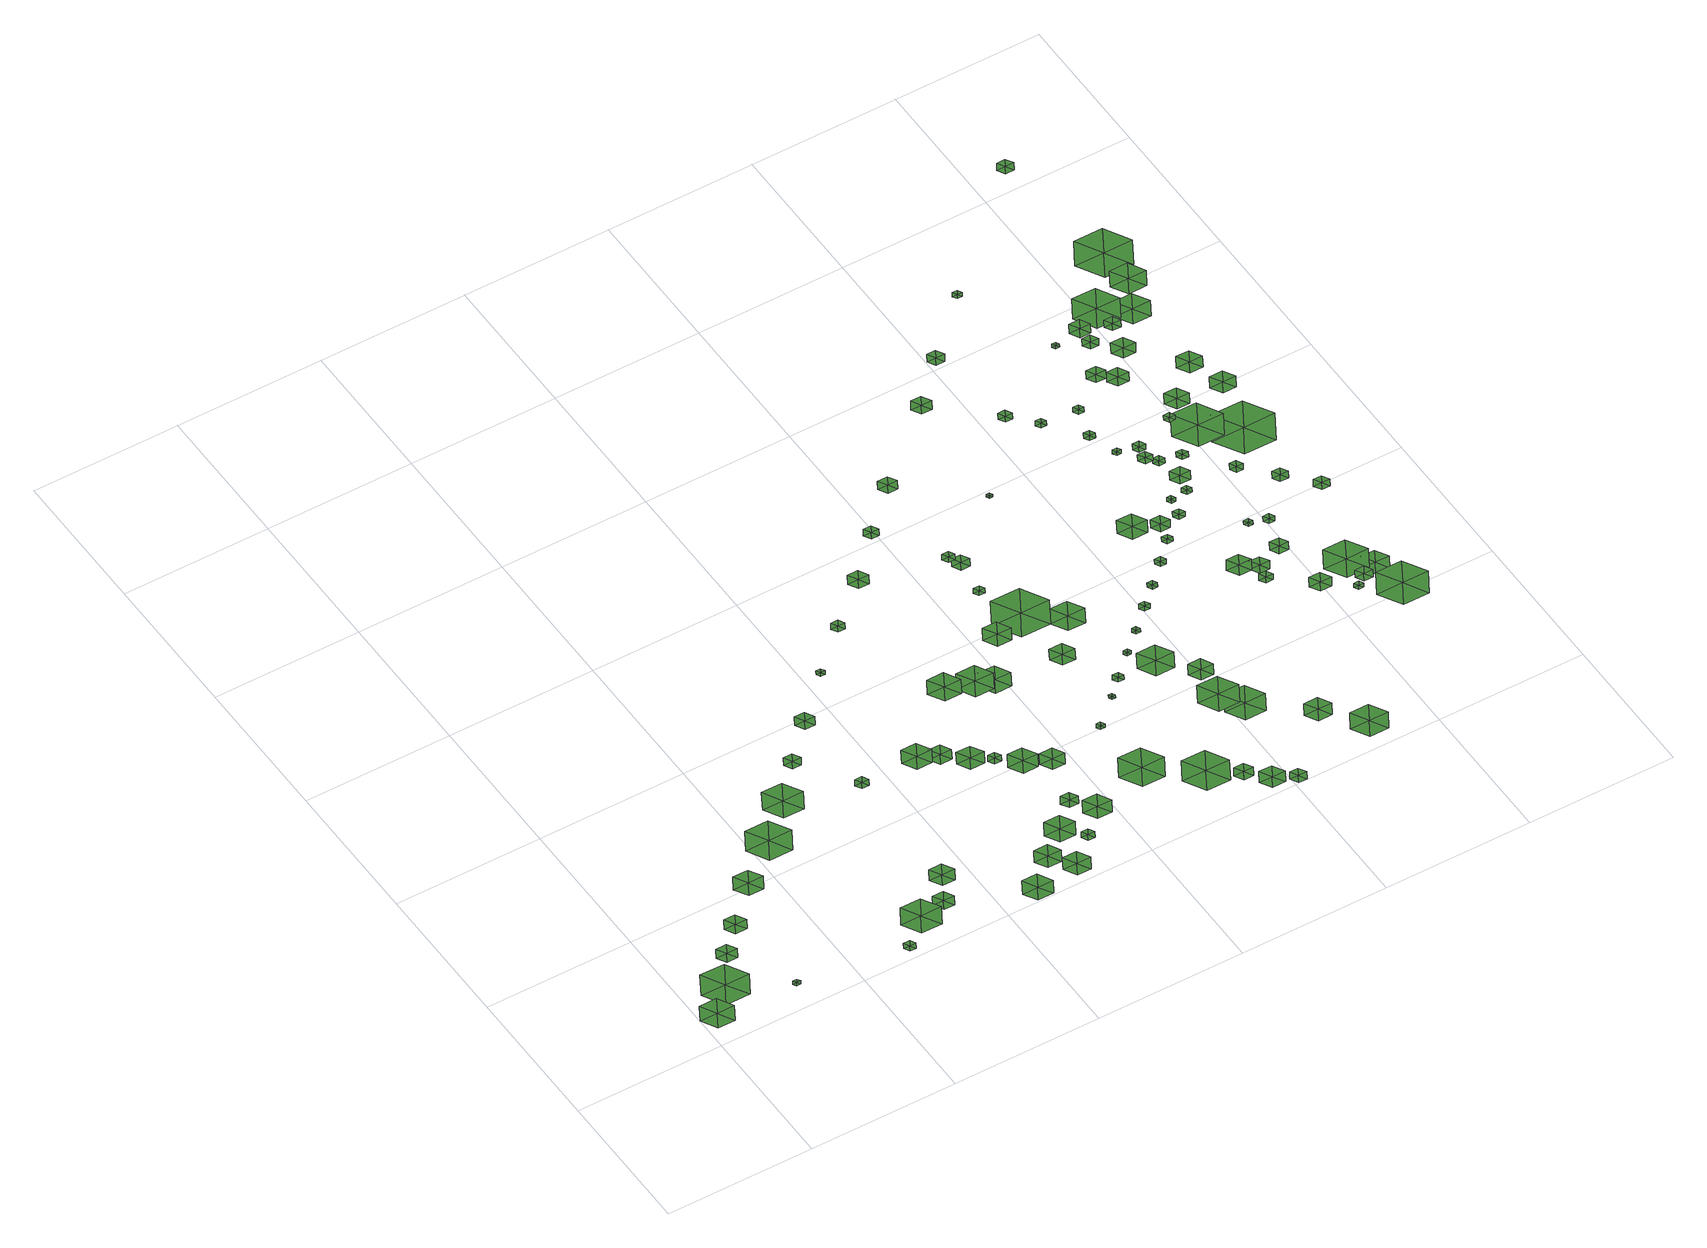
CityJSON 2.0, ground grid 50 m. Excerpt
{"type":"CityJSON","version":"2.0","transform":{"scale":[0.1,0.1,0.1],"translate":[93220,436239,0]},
"CityObjects":{
"tree1":{"type":"SolitaryVegetationObject","attributes":{"Point Count":6225,"Average Intensity":0,"Average Number of Returns":3.82},"geometry":[{"type":"MultiSurface","lod":"0","boundaries":[[[0,1,2]],[[0,3,1]],[[0,4,3]],[[0,5,4]],[[0,6,5]],[[0,2,6]]]}]},
"tree2":{"type":"SolitaryVegetationObject","attributes":{"Point Count":11207,"Average Intensity":0,"Average Number of Returns":3.89},"geometry":[{"type":"MultiSurface","lod":"0","boundaries":[[[7,8,9]],[[7,10,8]],[[7,11,10]],[[7,12,11]],[[7,13,12]],[[7,9,13]]]}]},
"tree3":{"type":"SolitaryVegetationObject","attributes":{"Point Count":2015,"Average Intensity":0,"Average Number of Returns":4.09},"geometry":[{"type":"MultiSurface","lod":"0","boundaries":[[[14,15,16]],[[14,17,15]],[[14,18,17]],[[14,19,18]],[[14,20,19]],[[14,16,20]]]}]},
"tree4":{"type":"SolitaryVegetationObject","attributes":{"Point Count":130,"Average Intensity":0,"Average Number of Returns":1.58},"geometry":[{"type":"MultiSurface","lod":"0","boundaries":[[[21,22,23]],[[21,24,22]],[[21,25,24]],[[21,26,25]],[[21,27,26]],[[21,23,27]]]}]},
"tree5":{"type":"SolitaryVegetationObject","attributes":{"Point Count":2821,"Average Intensity":0,"Average Number of Returns":4.25},"geometry":[{"type":"MultiSurface","lod":"0","boundaries":[[[28,29,30]],[[28,31,29]],[[28,32,31]],[[28,33,32]],[[28,34,33]],[[28,30,34]]]}]},
"tree6":{"type":"SolitaryVegetationObject","attributes":{"Point Count":2665,"Average Intensity":0,"Average Number of Returns":3.04},"geometry":[{"type":"MultiSurface","lod":"0","boundaries":[[[35,36,37]],[[35,38,36]],[[35,39,38]],[[35,40,39]],[[35,41,40]],[[35,37,41]]]}]},
"tree7":{"type":"SolitaryVegetationObject","attributes":{"Point Count":159,"Average Intensity":0,"Average Number of Returns":2.9},"geometry":[{"type":"MultiSurface","lod":"0","boundaries":[[[42,43,44]],[[42,45,43]],[[42,46,45]],[[42,47,46]],[[42,48,47]],[[42,44,48]]]}]},
"tree8":{"type":"SolitaryVegetationObject","attributes":{"Point Count":3433,"Average Intensity":0,"Average Number of Returns":3.32},"geometry":[{"type":"MultiSurface","lod":"0","boundaries":[[[49,50,51]],[[49,52,50]],[[49,53,52]],[[49,54,53]],[[49,55,54]],[[49,51,55]]]}]},
"tree9":{"type":"SolitaryVegetationObject","attributes":{"Point Count":2256,"Average Intensity":0,"Average Number of Returns":3.18},"geometry":[{"type":"MultiSurface","lod":"0","boundaries":[[[56,57,58]],[[56,59,57]],[[56,60,59]],[[56,61,60]],[[56,62,61]],[[56,58,62]]]}]},
"tree10":{"type":"SolitaryVegetationObject","attributes":{"Point Count":4511,"Average Intensity":0,"Average Number of Returns":3.81},"geometry":[{"type":"MultiSurface","lod":"0","boundaries":[[[63,64,65]],[[63,66,64]],[[63,67,66]],[[63,68,67]],[[63,69,68]],[[63,65,69]]]}]},
"tree11":{"type":"SolitaryVegetationObject","attributes":{"Point Count":312,"Average Intensity":0,"Average Number of Returns":2.73},"geometry":[{"type":"MultiSurface","lod":"0","boundaries":[[[70,71,72]],[[70,73,71]],[[70,74,73]],[[70,75,74]],[[70,76,75]],[[70,72,76]]]}]},
"tree12":{"type":"SolitaryVegetationObject","attributes":{"Point Count":733,"Average Intensity":0,"Average Number of Returns":2.29},"geometry":[{"type":"MultiSurface","lod":"0","boundaries":[[[77,78,79]],[[77,80,78]],[[77,81,80]],[[77,82,81]],[[77,83,82]],[[77,79,83]]]}]},
"tree13":{"type":"SolitaryVegetationObject","attributes":{"Point Count":453,"Average Intensity":0,"Average Number of Returns":3.45},"geometry":[{"type":"MultiSurface","lod":"0","boundaries":[[[84,85,86]],[[84,87,85]],[[84,88,87]],[[84,89,88]],[[84,90,89]],[[84,86,90]]]}]},
"tree14":{"type":"SolitaryVegetationObject","attributes":{"Point Count":191,"Average Intensity":0,"Average Number of Returns":1.81},"geometry":[{"type":"MultiSurface","lod":"0","boundaries":[[[91,92,93]],[[91,94,92]],[[91,95,94]],[[91,96,95]],[[91,97,96]],[[91,93,97]]]}]},
"tree15":{"type":"SolitaryVegetationObject","attributes":{"Point Count":3525,"Average Intensity":0,"Average Number of Returns":3.86},"geometry":[{"type":"MultiSurface","lod":"0","boundaries":[[[98,99,100]],[[98,101,99]],[[98,102,101]],[[98,103,102]],[[98,104,103]],[[98,100,104]]]}]},
"tree16":{"type":"SolitaryVegetationObject","attributes":{"Point Count":1352,"Average Intensity":0,"Average Number of Returns":4.14},"geometry":[{"type":"MultiSurface","lod":"0","boundaries":[[[105,106,107]],[[105,108,106]],[[105,109,108]],[[105,110,109]],[[105,111,110]],[[105,107,111]]]}]},
"tree17":{"type":"SolitaryVegetationObject","attributes":{"Point Count":2053,"Average Intensity":0,"Average Number of Returns":3.33},"geometry":[{"type":"MultiSurface","lod":"0","boundaries":[[[112,113,114]],[[112,115,113]],[[112,116,115]],[[112,117,116]],[[112,118,117]],[[112,114,118]]]}]},
"tree18":{"type":"SolitaryVegetationObject","attributes":{"Point Count":2512,"Average Intensity":0,"Average Number of Returns":3.48},"geometry":[{"type":"MultiSurface","lod":"0","boundaries":[[[119,120,121]],[[119,122,120]],[[119,123,122]],[[119,124,123]],[[119,125,124]],[[119,121,125]]]}]},
"tree19":{"type":"SolitaryVegetationObject","attributes":{"Point Count":1540,"Average Intensity":0,"Average Number of Returns":3.61},"geometry":[{"type":"MultiSurface","lod":"0","boundaries":[[[126,127,128]],[[126,129,127]],[[126,130,129]],[[126,131,130]],[[126,132,131]],[[126,128,132]]]}]},
"tree20":{"type":"SolitaryVegetationObject","attributes":{"Point Count":936,"Average Intensity":0,"Average Number of Returns":3.51},"geometry":[{"type":"MultiSurface","lod":"0","boundaries":[[[133,134,135]],[[133,136,134]],[[133,137,136]],[[133,138,137]],[[133,139,138]],[[133,135,139]]]}]},
"tree21":{"type":"SolitaryVegetationObject","attributes":{"Point Count":4464,"Average Intensity":0,"Average Number of Returns":3.97},"geometry":[{"type":"MultiSurface","lod":"0","boundaries":[[[140,141,142]],[[140,143,141]],[[140,144,143]],[[140,145,144]],[[140,146,145]],[[140,142,146]]]}]},
"tree22":{"type":"SolitaryVegetationObject","attributes":{"Point Count":135,"Average Intensity":0,"Average Number of Returns":3.31},"geometry":[{"type":"MultiSurface","lod":"0","boundaries":[[[147,148,149]],[[147,150,148]],[[147,151,150]],[[147,152,151]],[[147,153,152]],[[147,149,153]]]}]},
"tree23":{"type":"SolitaryVegetationObject","attributes":{"Point Count":600,"Average Intensity":0,"Average Number of Returns":3.49},"geometry":[{"type":"MultiSurface","lod":"0","boundaries":[[[154,155,156]],[[154,157,155]],[[154,158,157]],[[154,159,158]],[[154,160,159]],[[154,156,160]]]}]},
"tree24":{"type":"SolitaryVegetationObject","attributes":{"Point Count":1187,"Average Intensity":0,"Average Number of Returns":3.29},"geometry":[{"type":"MultiSurface","lod":"0","boundaries":[[[161,162,163]],[[161,164,162]],[[161,165,164]],[[161,166,165]],[[161,167,166]],[[161,163,167]]]}]},
"tree25":{"type":"SolitaryVegetationObject","attributes":{"Point Count":399,"Average Intensity":0,"Average Number of Returns":3.21},"geometry":[{"type":"MultiSurface","lod":"0","boundaries":[[[168,169,170]],[[168,171,169]],[[168,172,171]],[[168,173,172]],[[168,174,173]],[[168,170,174]]]}]},
"tree26":{"type":"SolitaryVegetationObject","attributes":{"Point Count":1310,"Average Intensity":0,"Average Number of Returns":3.78},"geometry":[{"type":"MultiSurface","lod":"0","boundaries":[[[175,176,177]],[[175,178,176]],[[175,179,178]],[[175,180,179]],[[175,181,180]],[[175,177,181]]]}]},
"tree27":{"type":"SolitaryVegetationObject","attributes":{"Point Count":1682,"Average Intensity":0,"Average Number of Returns":3.33},"geometry":[{"type":"MultiSurface","lod":"0","boundaries":[[[182,183,184]],[[182,185,183]],[[182,186,185]],[[182,187,186]],[[182,188,187]],[[182,184,188]]]}]},
"tree28":{"type":"SolitaryVegetationObject","attributes":{"Point Count":3475,"Average Intensity":0,"Average Number of Returns":3.96},"geometry":[{"type":"MultiSurface","lod":"0","boundaries":[[[189,190,191]],[[189,192,190]],[[189,193,192]],[[189,194,193]],[[189,195,194]],[[189,191,195]]]}]},
"tree29":{"type":"SolitaryVegetationObject","attributes":{"Point Count":528,"Average Intensity":0,"Average Number of Returns":3.81},"geometry":[{"type":"MultiSurface","lod":"0","boundaries":[[[196,197,198]],[[196,199,197]],[[196,200,199]],[[196,201,200]],[[196,202,201]],[[196,198,202]]]}]},
"tree30":{"type":"SolitaryVegetationObject","attributes":{"Point Count":1661,"Average Intensity":0,"Average Number of Returns":3.26},"geometry":[{"type":"MultiSurface","lod":"0","boundaries":[[[203,204,205]],[[203,206,204]],[[203,207,206]],[[203,208,207]],[[203,209,208]],[[203,205,209]]]}]},
"tree31":{"type":"SolitaryVegetationObject","attributes":{"Point Count":363,"Average Intensity":0,"Average Number of Returns":1.8},"geometry":[{"type":"MultiSurface","lod":"0","boundaries":[[[210,211,212]],[[210,213,211]],[[210,214,213]],[[210,215,214]],[[210,216,215]],[[210,212,216]]]}]},
"tree32":{"type":"SolitaryVegetationObject","attributes":{"Point Count":694,"Average Intensity":0,"Average Number of Returns":2.77},"geometry":[{"type":"MultiSurface","lod":"0","boundaries":[[[217,218,219]],[[217,220,218]],[[217,221,220]],[[217,222,221]],[[217,223,222]],[[217,219,223]]]}]},
"tree33":{"type":"SolitaryVegetationObject","attributes":{"Point Count":645,"Average Intensity":0,"Average Number of Returns":2.35},"geometry":[{"type":"MultiSurface","lod":"0","boundaries":[[[224,225,226]],[[224,227,225]],[[224,228,227]],[[224,229,228]],[[224,230,229]],[[224,226,230]]]}]},
"tree34":{"type":"SolitaryVegetationObject","attributes":{"Point Count":2765,"Average Intensity":0,"Average Number of Returns":3.23},"geometry":[{"type":"MultiSurface","lod":"0","boundaries":[[[231,232,233]],[[231,234,232]],[[231,235,234]],[[231,236,235]],[[231,237,236]],[[231,233,237]]]}]},
"tree35":{"type":"SolitaryVegetationObject","attributes":{"Point Count":842,"Average Intensity":0,"Average Number of Returns":3.81},"geometry":[{"type":"MultiSurface","lod":"0","boundaries":[[[238,239,240]],[[238,241,239]],[[238,242,241]],[[238,243,242]],[[238,244,243]],[[238,240,244]]]}]},
"tree36":{"type":"SolitaryVegetationObject","attributes":{"Point Count":262,"Average Intensity":0,"Average Number of Returns":3.4},"geometry":[{"type":"MultiSurface","lod":"0","boundaries":[[[245,246,247]],[[245,248,246]],[[245,249,248]],[[245,250,249]],[[245,251,250]],[[245,247,251]]]}]},
"tree37":{"type":"SolitaryVegetationObject","attributes":{"Point Count":1864,"Average Intensity":0,"Average Number of Returns":2.58},"geometry":[{"type":"MultiSurface","lod":"0","boundaries":[[[252,253,254]],[[252,255,253]],[[252,256,255]],[[252,257,256]],[[252,258,257]],[[252,254,258]]]}]},
"tree38":{"type":"SolitaryVegetationObject","attributes":{"Point Count":1125,"Average Intensity":0,"Average Number of Returns":3.39},"geometry":[{"type":"MultiSurface","lod":"0","boundaries":[[[259,260,261]],[[259,262,260]],[[259,263,262]],[[259,264,263]],[[259,265,264]],[[259,261,265]]]}]},
"tree39":{"type":"SolitaryVegetationObject","attributes":{"Point Count":110,"Average Intensity":0,"Average Number of Returns":3.08},"geometry":[{"type":"MultiSurface","lod":"0","boundaries":[[[266,267,268]],[[266,269,267]],[[266,270,269]],[[266,271,270]],[[266,272,271]],[[266,268,272]]]}]},
"tree40":{"type":"SolitaryVegetationObject","attributes":{"Point Count":799,"Average Intensity":0,"Average Number of Returns":3.08},"geometry":[{"type":"MultiSurface","lod":"0","boundaries":[[[273,274,275]],[[273,276,274]],[[273,277,276]],[[273,278,277]],[[273,279,278]],[[273,275,279]]]}]},
"tree41":{"type":"SolitaryVegetationObject","attributes":{"Point Count":145,"Average Intensity":0,"Average Number of Returns":3.19},"geometry":[{"type":"MultiSurface","lod":"0","boundaries":[[[280,281,282]],[[280,283,281]],[[280,284,283]],[[280,285,284]],[[280,286,285]],[[280,282,286]]]}]},
"tree42":{"type":"SolitaryVegetationObject","attributes":{"Point Count":543,"Average Intensity":0,"Average Number of Returns":3.73},"geometry":[{"type":"MultiSurface","lod":"0","boundaries":[[[287,288,289]],[[287,290,288]],[[287,291,290]],[[287,292,291]],[[287,293,292]],[[287,289,293]]]}]},
"tree43":{"type":"SolitaryVegetationObject","attributes":{"Point Count":1222,"Average Intensity":0,"Average Number of Returns":2.78},"geometry":[{"type":"MultiSurface","lod":"0","boundaries":[[[294,295,296]],[[294,297,295]],[[294,298,297]],[[294,299,298]],[[294,300,299]],[[294,296,300]]]}]},
"tree44":{"type":"SolitaryVegetationObject","attributes":{"Point Count":125,"Average Intensity":0,"Average Number of Returns":1.79},"geometry":[{"type":"MultiSurface","lod":"0","boundaries":[[[301,302,303]],[[301,304,302]],[[301,305,304]],[[301,306,305]],[[301,307,306]],[[301,303,307]]]}]},
"tree45":{"type":"SolitaryVegetationObject","attributes":{"Point Count":170,"Average Intensity":0,"Average Number of Returns":3.4},"geometry":[{"type":"MultiSurface","lod":"0","boundaries":[[[308,309,310]],[[308,311,309]],[[308,312,311]],[[308,313,312]],[[308,314,313]],[[308,310,314]]]}]},
"tree46":{"type":"SolitaryVegetationObject","attributes":{"Point Count":8033,"Average Intensity":0,"Average Number of Returns":3.6},"geometry":[{"type":"MultiSurface","lod":"0","boundaries":[[[315,316,317]],[[315,318,316]],[[315,319,318]],[[315,320,319]],[[315,321,320]],[[315,317,321]]]}]},
"tree47":{"type":"SolitaryVegetationObject","attributes":{"Point Count":137,"Average Intensity":0,"Average Number of Returns":2.37},"geometry":[{"type":"MultiSurface","lod":"0","boundaries":[[[322,323,324]],[[322,325,323]],[[322,326,325]],[[322,327,326]],[[322,328,327]],[[322,324,328]]]}]},
"tree48":{"type":"SolitaryVegetationObject","attributes":{"Point Count":900,"Average Intensity":0,"Average Number of Returns":3.44},"geometry":[{"type":"MultiSurface","lod":"0","boundaries":[[[329,330,331]],[[329,332,330]],[[329,333,332]],[[329,334,333]],[[329,335,334]],[[329,331,335]]]}]},
"tree49":{"type":"SolitaryVegetationObject","attributes":{"Point Count":371,"Average Intensity":0,"Average Number of Returns":1.73},"geometry":[{"type":"MultiSurface","lod":"0","boundaries":[[[336,337,338]],[[336,339,337]],[[336,340,339]],[[336,341,340]],[[336,342,341]],[[336,338,342]]]}]},
"tree50":{"type":"SolitaryVegetationObject","attributes":{"Point Count":880,"Average Intensity":0,"Average Number of Returns":2.9},"geometry":[{"type":"MultiSurface","lod":"0","boundaries":[[[343,344,345]],[[343,346,344]],[[343,347,346]],[[343,348,347]],[[343,349,348]],[[343,345,349]]]}]},
"tree51":{"type":"SolitaryVegetationObject","attributes":{"Point Count":162,"Average Intensity":0,"Average Number of Returns":3.57},"geometry":[{"type":"MultiSurface","lod":"0","boundaries":[[[350,351,352]],[[350,353,351]],[[350,354,353]],[[350,355,354]],[[350,356,355]],[[350,352,356]]]}]},
"tree52":{"type":"SolitaryVegetationObject","attributes":{"Point Count":171,"Average Intensity":0,"Average Number of Returns":1.84},"geometry":[{"type":"MultiSurface","lod":"0","boundaries":[[[357,358,359]],[[357,360,358]],[[357,361,360]],[[357,362,361]],[[357,363,362]],[[357,359,363]]]}]},
"tree53":{"type":"SolitaryVegetationObject","attributes":{"Point Count":1047,"Average Intensity":0,"Average Number of Returns":2.74},"geometry":[{"type":"MultiSurface","lod":"0","boundaries":[[[364,365,366]],[[364,367,365]],[[364,368,367]],[[364,369,368]],[[364,370,369]],[[364,366,370]]]}]},
"tree54":{"type":"SolitaryVegetationObject","attributes":{"Point Count":955,"Average Intensity":0,"Average Number of Returns":3.62},"geometry":[{"type":"MultiSurface","lod":"0","boundaries":[[[371,372,373]],[[371,374,372]],[[371,375,374]],[[371,376,375]],[[371,377,376]],[[371,373,377]]]}]},
"tree55":{"type":"SolitaryVegetationObject","attributes":{"Point Count":980,"Average Intensity":0,"Average Number of Returns":3.07},"geometry":[{"type":"MultiSurface","lod":"0","boundaries":[[[378,379,380]],[[378,381,379]],[[378,382,381]],[[378,383,382]],[[378,384,383]],[[378,380,384]]]}]},
"tree56":{"type":"SolitaryVegetationObject","attributes":{"Point Count":150,"Average Intensity":0,"Average Number of Returns":3.13},"geometry":[{"type":"MultiSurface","lod":"0","boundaries":[[[385,386,387]],[[385,388,386]],[[385,389,388]],[[385,390,389]],[[385,391,390]],[[385,387,391]]]}]},
"tree57":{"type":"SolitaryVegetationObject","attributes":{"Point Count":584,"Average Intensity":0,"Average Number of Returns":1.54},"geometry":[{"type":"MultiSurface","lod":"0","boundaries":[[[392,393,394]],[[392,395,393]],[[392,396,395]],[[392,397,396]],[[392,398,397]],[[392,394,398]]]}]},
"tree58":{"type":"SolitaryVegetationObject","attributes":{"Point Count":260,"Average Intensity":0,"Average Number of Returns":3.64},"geometry":[{"type":"MultiSurface","lod":"0","boundaries":[[[399,400,401]],[[399,402,400]],[[399,403,402]],[[399,404,403]],[[399,405,404]],[[399,401,405]]]}]},
"tree59":{"type":"SolitaryVegetationObject","attributes":{"Point Count":3044,"Average Intensity":0,"Average Number of Returns":3.81},"geometry":[{"type":"MultiSurface","lod":"0","boundaries":[[[406,407,408]],[[406,409,407]],[[406,410,409]],[[406,411,410]],[[406,412,411]],[[406,408,412]]]}]},
"tree60":{"type":"SolitaryVegetationObject","attributes":{"Point Count":92,"Average Intensity":0,"Average Number of Returns":2.64},"geometry":[{"type":"MultiSurface","lod":"0","boundaries":[[[413,414,415]],[[413,416,414]],[[413,417,416]],[[413,418,417]],[[413,419,418]],[[413,415,419]]]}]},
"tree61":{"type":"SolitaryVegetationObject","attributes":{"Point Count":328,"Average Intensity":0,"Average Number of Returns":3.34},"geometry":[{"type":"MultiSurface","lod":"0","boundaries":[[[420,421,422]],[[420,423,421]],[[420,424,423]],[[420,425,424]],[[420,426,425]],[[420,422,426]]]}]},
"tree62":{"type":"SolitaryVegetationObject","attributes":{"Point Count":402,"Average Intensity":0,"Average Number of Returns":1.56},"geometry":[{"type":"MultiSurface","lod":"0","boundaries":[[[427,428,429]],[[427,430,428]],[[427,431,430]],[[427,432,431]],[[427,433,432]],[[427,429,433]]]}]},
"tree63":{"type":"SolitaryVegetationObject","attributes":{"Point Count":209,"Average Intensity":0,"Average Number of Returns":3.37},"geometry":[{"type":"MultiSurface","lod":"0","boundaries":[[[434,435,436]],[[434,437,435]],[[434,438,437]],[[434,439,438]],[[434,440,439]],[[434,436,440]]]}]},
"tree64":{"type":"SolitaryVegetationObject","attributes":{"Point Count":785,"Average Intensity":0,"Average Number of Returns":3.62},"geometry":[{"type":"MultiSurface","lod":"0","boundaries":[[[441,442,443]],[[441,444,442]],[[441,445,444]],[[441,446,445]],[[441,447,446]],[[441,443,447]]]}]},
"tree65":{"type":"SolitaryVegetationObject","attributes":{"Point Count":291,"Average Intensity":0,"Average Number of Returns":2.47},"geometry":[{"type":"MultiSurface","lod":"0","boundaries":[[[448,449,450]],[[448,451,449]],[[448,452,451]],[[448,453,452]],[[448,454,453]],[[448,450,454]]]}]},
"tree66":{"type":"SolitaryVegetationObject","attributes":{"Point Count":299,"Average Intensity":0,"Average Number of Returns":3.85},"geometry":[{"type":"MultiSurface","lod":"0","boundaries":[[[455,456,457]],[[455,458,456]],[[455,459,458]],[[455,460,459]],[[455,461,460]],[[455,457,461]]]}]},
"tree67":{"type":"SolitaryVegetationObject","attributes":{"Point Count":143,"Average Intensity":0,"Average Number of Returns":1.71},"geometry":[{"type":"MultiSurface","lod":"0","boundaries":[[[462,463,464]],[[462,465,463]],[[462,466,465]],[[462,467,466]],[[462,468,467]],[[462,464,468]]]}]},
"tree68":{"type":"SolitaryVegetationObject","attributes":{"Point Count":105,"Average Intensity":0,"Average Number of Returns":2.13},"geometry":[{"type":"MultiSurface","lod":"0","boundaries":[[[469,470,471]],[[469,472,470]],[[469,473,472]],[[469,474,473]],[[469,475,474]],[[469,471,475]]]}]},
"tree69":{"type":"SolitaryVegetationObject","attributes":{"Point Count":407,"Average Intensity":0,"Average Number of Returns":3.34},"geometry":[{"type":"MultiSurface","lod":"0","boundaries":[[[476,477,478]],[[476,479,477]],[[476,480,479]],[[476,481,480]],[[476,482,481]],[[476,478,482]]]}]},
"tree70":{"type":"SolitaryVegetationObject","attributes":{"Point Count":197,"Average Intensity":0,"Average Number of Returns":2.5},"geometry":[{"type":"MultiSurface","lod":"0","boundaries":[[[483,484,485]],[[483,486,484]],[[483,487,486]],[[483,488,487]],[[483,489,488]],[[483,485,489]]]}]},
"tree71":{"type":"SolitaryVegetationObject","attributes":{"Point Count":190,"Average Intensity":0,"Average Number of Returns":2.94},"geometry":[{"type":"MultiSurface","lod":"0","boundaries":[[[490,491,492]],[[490,493,491]],[[490,494,493]],[[490,495,494]],[[490,496,495]],[[490,492,496]]]}]},
"tree72":{"type":"SolitaryVegetationObject","attributes":{"Point Count":230,"Average Intensity":0,"Average Number of Returns":3.38},"geometry":[{"type":"MultiSurface","lod":"0","boundaries":[[[497,498,499]],[[497,500,498]],[[497,501,500]],[[497,502,501]],[[497,503,502]],[[497,499,503]]]}]},
"tree73":{"type":"SolitaryVegetationObject","attributes":{"Point Count":1190,"Average Intensity":0,"Average Number of Returns":3.63},"geometry":[{"type":"MultiSurface","lod":"0","boundaries":[[[504,505,506]],[[504,507,505]],[[504,508,507]],[[504,509,508]],[[504,510,509]],[[504,506,510]]]}]},
"tree74":{"type":"SolitaryVegetationObject","attributes":{"Point Count":168,"Average Intensity":0,"Average Number of Returns":3.14},"geometry":[{"type":"MultiSurface","lod":"0","boundaries":[[[511,512,513]],[[511,514,512]],[[511,515,514]],[[511,516,515]],[[511,517,516]],[[511,513,517]]]}]},
"tree75":{"type":"SolitaryVegetationObject","attributes":{"Point Count":55,"Average Intensity":0,"Average Number of Returns":1.91},"geometry":[{"type":"MultiSurface","lod":"0","boundaries":[[[518,519,520]],[[518,521,519]],[[518,522,521]],[[518,523,522]],[[518,524,523]],[[518,520,524]]]}]},
"tree76":{"type":"SolitaryVegetationObject","attributes":{"Point Count":196,"Average Intensity":0,"Average Number of Returns":2.08},"geometry":[{"type":"MultiSurface","lod":"0","boundaries":[[[525,526,527]],[[525,528,526]],[[525,529,528]],[[525,530,529]],[[525,531,530]],[[525,527,531]]]}]},
"tree77":{"type":"SolitaryVegetationObject","attributes":{"Point Count":352,"Average Intensity":0,"Average Number of Returns":3.91},"geometry":[{"type":"MultiSurface","lod":"0","boundaries":[[[532,533,534]],[[532,535,533]],[[532,536,535]],[[532,537,536]],[[532,538,537]],[[532,534,538]]]}]},
"tree78":{"type":"SolitaryVegetationObject","attributes":{"Point Count":52,"Average Intensity":0,"Average Number of Returns":1.88},"geometry":[{"type":"MultiSurface","lod":"0","boundaries":[[[539,540,541]],[[539,542,540]],[[539,543,542]],[[539,544,543]],[[539,545,544]],[[539,541,545]]]}]},
"tree79":{"type":"SolitaryVegetationObject","attributes":{"Point Count":339,"Average Intensity":0,"Average Number of Returns":3.78},"geometry":[{"type":"MultiSurface","lod":"0","boundaries":[[[546,547,548]],[[546,549,547]],[[546,550,549]],[[546,551,550]],[[546,552,551]],[[546,548,552]]]}]},
"tree80":{"type":"SolitaryVegetationObject","attributes":{"Point Count":265,"Average Intensity":0,"Average Number of Returns":3.27},"geometry":[{"type":"MultiSurface","lod":"0","boundaries":[[[553,554,555]],[[553,556,554]],[[553,557,556]],[[553,558,557]],[[553,559,558]],[[553,555,559]]]}]},
"tree81":{"type":"SolitaryVegetationObject","attributes":{"Point Count":67,"Average Intensity":0,"Average Number of Returns":2.39},"geometry":[{"type":"MultiSurface","lod":"0","boundaries":[[[560,561,562]],[[560,563,561]],[[560,564,563]],[[560,565,564]],[[560,566,565]],[[560,562,566]]]}]},
"tree82":{"type":"SolitaryVegetationObject","attributes":{"Point Count":159,"Average Intensity":0,"Average Number of Returns":2.1},"geometry":[{"type":"MultiSurface","lod":"0","boundaries":[[[567,568,569]],[[567,570,568]],[[567,571,570]],[[567,572,571]],[[567,573,572]],[[567,569,573]]]}]},
"tree83":{"type":"SolitaryVegetationObject","attributes":{"Point Count":215,"Average Intensity":0,"Average Number of Returns":2.19},"geometry":[{"type":"MultiSurface","lod":"0","boundaries":[[[574,575,576]],[[574,577,575]],[[574,578,577]],[[574,579,578]],[[574,580,579]],[[574,576,580]]]}]},
"tree84":{"type":"SolitaryVegetationObject","attributes":{"Point Count":112,"Average Intensity":0,"Average Number of Returns":2.01},"geometry":[{"type":"MultiSurface","lod":"0","boundaries":[[[581,582,583]],[[581,584,582]],[[581,585,584]],[[581,586,585]],[[581,587,586]],[[581,583,587]]]}]},
"tree85":{"type":"SolitaryVegetationObject","attributes":{"Point Count":85,"Average Intensity":0,"Average Number of Returns":1.86},"geometry":[{"type":"MultiSurface","lod":"0","boundaries":[[[588,589,590]],[[588,591,589]],[[588,592,591]],[[588,593,592]],[[588,594,593]],[[588,590,594]]]}]},
"tree86":{"type":"SolitaryVegetationObject","attributes":{"Point Count":59,"Average Intensity":0,"Average Number of Returns":1.71},"geometry":[{"type":"MultiSurface","lod":"0","boundaries":[[[595,596,597]],[[595,598,596]],[[595,599,598]],[[595,600,599]],[[595,601,600]],[[595,597,601]]]}]},
"tree87":{"type":"SolitaryVegetationObject","attributes":{"Point Count":290,"Average Intensity":0,"Average Number of Returns":3.58},"geometry":[{"type":"MultiSurface","lod":"0","boundaries":[[[602,603,604]],[[602,605,603]],[[602,606,605]],[[602,607,606]],[[602,608,607]],[[602,604,608]]]}]},
"tree88":{"type":"SolitaryVegetationObject","attributes":{"Point Count":53,"Average Intensity":0,"Average Number of Returns":2.26},"geometry":[{"type":"MultiSurface","lod":"0","boundaries":[[[609,610,611]],[[609,612,610]],[[609,613,612]],[[609,614,613]],[[609,615,614]],[[609,611,615]]]}]},
"tree89":{"type":"SolitaryVegetationObject","attributes":{"Point Count":1367,"Average Intensity":0,"Average Number of Returns":3.71},"geometry":[{"type":"MultiSurface","lod":"0","boundaries":[[[616,617,618]],[[616,619,617]],[[616,620,619]],[[616,621,620]],[[616,622,621]],[[616,618,622]]]}]},
"tree90":{"type":"SolitaryVegetationObject","attributes":{"Point Count":2853,"Average Intensity":0,"Average Number of Returns":3.9},"geometry":[{"type":"MultiSurface","lod":"0","boundaries":[[[623,624,625]],[[623,626,624]],[[623,627,626]],[[623,628,627]],[[623,629,628]],[[623,625,629]]]}]},
"tree91":{"type":"SolitaryVegetationObject","attributes":{"Point Count":231,"Average Intensity":0,"Average Number of Returns":3.3},"geometry":[{"type":"MultiSurface","lod":"0","boundaries":[[[630,631,632]],[[630,633,631]],[[630,634,633]],[[630,635,634]],[[630,636,635]],[[630,632,636]]]}]},
"tree92":{"type":"SolitaryVegetationObject","attributes":{"Point Count":1555,"Average Intensity":0,"Average Number of Returns":2.09},"geometry":[{"type":"MultiSurface","lod":"0","boundaries":[[[637,638,639]],[[637,640,638]],[[637,641,640]],[[637,642,641]],[[637,643,642]],[[637,639,643]]]}]},
"tree93":{"type":"SolitaryVegetationObject","attributes":{"Point Count":2421,"Average Intensity":0,"Average Number of Returns":3.29},"geometry":[{"type":"MultiSurface","lod":"0","boundaries":[[[644,645,646]],[[644,647,645]],[[644,648,647]],[[644,649,648]],[[644,650,649]],[[644,646,650]]]}]},
"tree94":{"type":"SolitaryVegetationObject","attributes":{"Point Count":266,"Average Intensity":0,"Average Number of Returns":3.54},"geometry":[{"type":"MultiSurface","lod":"0","boundaries":[[[651,652,653]],[[651,654,652]],[[651,655,654]],[[651,656,655]],[[651,657,656]],[[651,653,657]]]}]},
"tree95":{"type":"SolitaryVegetationObject","attributes":{"Point Count":313,"Average Intensity":0,"Average Number of Returns":3.25},"geometry":[{"type":"MultiSurface","lod":"0","boundaries":[[[658,659,660]],[[658,661,659]],[[658,662,661]],[[658,663,662]],[[658,664,663]],[[658,660,664]]]}]},
"tree96":{"type":"SolitaryVegetationObject","attributes":{"Point Count":1411,"Average Intensity":0,"Average Number of Returns":3.78},"geometry":[{"type":"MultiSurface","lod":"0","boundaries":[[[665,666,667]],[[665,668,666]],[[665,669,668]],[[665,670,669]],[[665,671,670]],[[665,667,671]]]}]},
"tree97":{"type":"SolitaryVegetationObject","attributes":{"Point Count":151,"Average Intensity":0,"Average Number of Returns":2.32},"geometry":[{"type":"MultiSurface","lod":"0","boundaries":[[[672,673,674]],[[672,675,673]],[[672,676,675]],[[672,677,676]],[[672,678,677]],[[672,674,678]]]}]},
"tree98":{"type":"SolitaryVegetationObject","attributes":{"Point Count":122,"Average Intensity":0,"Average Number of Returns":1.85},"geometry":[{"type":"MultiSurface","lod":"0","boundaries":[[[679,680,681]],[[679,682,680]],[[679,683,682]],[[679,684,683]],[[679,685,684]],[[679,681,685]]]}]},
"tree99":{"type":"SolitaryVegetationObject","attributes":{"Point Count":2319,"Average Intensity":0,"Average Number of Returns":4.32},"geometry":[{"type":"MultiSurface","lod":"0","boundaries":[[[686,687,688]],[[686,689,687]],[[686,690,689]],[[686,691,690]],[[686,692,691]],[[686,688,692]]]}]},
"tree100":{"type":"SolitaryVegetationObject","attributes":{"Point Count":8784,"Average Intensity":0,"Average Number of Returns":3.84},"geometry":[{"type":"MultiSurface","lod":"0","boundaries":[[[693,694,695]],[[693,696,694]],[[693,697,696]],[[693,698,697]],[[693,699,698]],[[693,695,699]]]}]},
"tree101":{"type":"SolitaryVegetationObject","attributes":{"Point Count":317,"Average Intensity":0,"Average Number of Returns":3.47},"geometry":[{"type":"MultiSurface","lod":"0","boundaries":[[[700,701,702]],[[700,703,701]],[[700,704,703]],[[700,705,704]],[[700,706,705]],[[700,702,706]]]}]},
"tree102":{"type":"SolitaryVegetationObject","attributes":{"Point Count":189,"Average Intensity":0,"Average Number of Returns":2.45},"geometry":[{"type":"MultiSurface","lod":"0","boundaries":[[[707,708,709]],[[707,710,708]],[[707,711,710]],[[707,712,711]],[[707,713,712]],[[707,709,713]]]}]},
"tree103":{"type":"SolitaryVegetationObject","attributes":{"Point Count":328,"Average Intensity":0,"Average Number of Returns":2.05},"geometry":[{"type":"MultiSurface","lod":"0","boundaries":[[[714,715,716]],[[714,717,715]],[[714,718,717]],[[714,719,718]],[[714,720,719]],[[714,716,720]]]}]},
"tree104":{"type":"SolitaryVegetationObject","attributes":{"Point Count":222,"Average Intensity":0,"Average Number of Returns":3.32},"geometry":[{"type":"MultiSurface","lod":"0","boundaries":[[[721,722,723]],[[721,724,722]],[[721,725,724]],[[721,726,725]],[[721,727,726]],[[721,723,727]]]}]},
"tree105":{"type":"SolitaryVegetationObject","attributes":{"Point Count":332,"Average Intensity":0,"Average Number of Returns":1.84},"geometry":[{"type":"MultiSurface","lod":"0","boundaries":[[[728,729,730]],[[728,731,729]],[[728,732,731]],[[728,733,732]],[[728,734,733]],[[728,730,734]]]}]},
"tree106":{"type":"SolitaryVegetationObject","attributes":{"Point Count":6963,"Average Intensity":0,"Average Number of Returns":3.9},"geometry":[{"type":"MultiSurface","lod":"0","boundaries":[[[735,736,737]],[[735,738,736]],[[735,739,738]],[[735,740,739]],[[735,741,740]],[[735,737,741]]]}]},
"tree107":{"type":"SolitaryVegetationObject","attributes":{"Point Count":1372,"Average Intensity":0,"Average Number of Returns":3.05},"geometry":[{"type":"MultiSurface","lod":"0","boundaries":[[[742,743,744]],[[742,745,743]],[[742,746,745]],[[742,747,746]],[[742,748,747]],[[742,744,748]]]}]},
"tree108":{"type":"SolitaryVegetationObject","attributes":{"Point Count":1093,"Average Intensity":0,"Average Number of Returns":3.54},"geometry":[{"type":"MultiSurface","lod":"0","boundaries":[[[749,750,751]],[[749,752,750]],[[749,753,752]],[[749,754,753]],[[749,755,754]],[[749,751,755]]]}]},
"tree109":{"type":"SolitaryVegetationObject","attributes":{"Point Count":642,"Average Intensity":0,"Average Number of Returns":1.58},"geometry":[{"type":"MultiSurface","lod":"0","boundaries":[[[756,757,758]],[[756,759,757]],[[756,760,759]],[[756,761,760]],[[756,762,761]],[[756,758,762]]]}]},
"tree110":{"type":"SolitaryVegetationObject","attributes":{"Point Count":227,"Average Intensity":0,"Average Number of Returns":2.15},"geometry":[{"type":"MultiSurface","lod":"0","boundaries":[[[763,764,765]],[[763,766,764]],[[763,767,766]],[[763,768,767]],[[763,769,768]],[[763,765,769]]]}]},
"tree111":{"type":"SolitaryVegetationObject","attributes":{"Point Count":887,"Average Intensity":0,"Average Number of Returns":3.4},"geometry":[{"type":"MultiSurface","lod":"0","boundaries":[[[770,771,772]],[[770,773,771]],[[770,774,773]],[[770,775,774]],[[770,776,775]],[[770,772,776]]]}]},
"tree112":{"type":"SolitaryVegetationObject","attributes":{"Point Count":3651,"Average Intensity":0,"Average Number of Returns":3.72},"geometry":[{"type":"MultiSurface","lod":"0","boundaries":[[[777,778,779]],[[777,780,778]],[[777,781,780]],[[777,782,781]],[[777,783,782]],[[777,779,783]]]}]},
"tree113":{"type":"SolitaryVegetationObject","attributes":{"Point Count":3215,"Average Intensity":0,"Average Number of Returns":3.07},"geometry":[{"type":"MultiSurface","lod":"0","boundaries":[[[784,785,786]],[[784,787,785]],[[784,788,787]],[[784,789,788]],[[784,790,789]],[[784,786,790]]]}]},
"tree114":{"type":"SolitaryVegetationObject","attributes":{"Point Count":910,"Average Intensity":0,"Average Number of Returns":1.65},"geometry":[{"type":"MultiSurface","lod":"0","boundaries":[[[791,792,793]],[[791,794,792]],[[791,795,794]],[[791,796,795]],[[791,797,796]],[[791,793,797]]]}]},
"tree115":{"type":"SolitaryVegetationObject","attributes":{"Point Count":1047,"Average Intensity":0,"Average Number of Returns":3.75},"geometry":[{"type":"MultiSurface","lod":"0","boundaries":[[[798,799,800]],[[798,801,799]],[[798,802,801]],[[798,803,802]],[[798,804,803]],[[798,800,804]]]}]}
},
"vertices":[
[61,118,0],[31,170,0],[1,118,0],[91,170,0],[121,118,0],[91,65,0],[31,65,0],
[143,204,0],[101,277,0],[60,204,0],[185,277,0],[227,204,0],[185,132,0],[101,132,0],
[215,310,0],[197,342,0],[178,310,0],[234,342,0],[252,310,0],[234,278,0],[197,278,0],
[326,100,0],[319,111,0],[312,100,0],[333,111,0],[340,100,0],[333,88,0],[319,88,0],
[300,397,0],[281,431,0],[262,397,0],[320,431,0],[339,397,0],[320,364,0],[281,364,0],
[423,520,0],[397,565,0],[371,520,0],[449,565,0],[475,520,0],[449,475,0],[397,475,0],
[688,49,0],[677,67,0],[667,49,0],[699,67,0],[709,49,0],[699,30,0],[677,30,0],
[566,635,0],[526,704,0],[486,635,0],[606,704,0],[646,635,0],[606,565,0],[526,565,0],
[781,135,0],[746,195,0],[711,135,0],[816,195,0],[851,135,0],[816,74,0],[746,74,0],
[688,750,0],[653,812,0],[618,750,0],[724,812,0],[759,750,0],[724,689,0],[653,689,0],
[870,152,0],[852,184,0],[833,152,0],[889,184,0],[907,152,0],[889,120,0],[852,120,0],
[923,244,0],[901,282,0],[879,244,0],[945,282,0],[967,244,0],[945,206,0],[901,206,0],
[798,871,0],[783,897,0],[768,871,0],[813,897,0],[828,871,0],[813,845,0],[783,845,0],
[925,689,0],[913,710,0],[900,689,0],[937,710,0],[949,689,0],[937,668,0],[913,668,0],
[1134,50,0],[1108,97,0],[1081,50,0],[1161,97,0],[1188,50,0],[1161,5,0],[1108,5,0],
[917,992,0],[900,1022,0],[882,992,0],[935,1022,0],[953,992,0],[935,961,0],[900,961,0],
[1227,142,0],[1204,183,0],[1180,142,0],[1251,183,0],[1274,142,0],[1251,102,0],[1204,102,0],
[1284,72,0],[1260,113,0],[1236,72,0],[1308,113,0],[1332,72,0],[1308,30,0],[1260,30,0],
[1118,693,0],[1092,739,0],[1066,693,0],[1145,739,0],[1171,693,0],[1145,648,0],[1092,648,0],
[1181,663,0],[1161,697,0],[1141,663,0],[1201,697,0],[1220,663,0],[1201,628,0],[1161,628,0],
[1317,218,0],[1290,265,0],[1263,218,0],[1344,265,0],[1371,218,0],[1344,172,0],[1290,172,0],
[1062,1134,0],[1055,1148,0],[1047,1134,0],[1070,1148,0],[1078,1134,0],[1070,1121,0],[1055,1121,0],
[1374,154,0],[1363,174,0],[1351,154,0],[1386,174,0],[1398,154,0],[1386,133,0],[1363,133,0],
[1249,604,0],[1225,645,0],[1201,604,0],[1273,645,0],[1297,604,0],[1273,563,0],[1225,563,0],
[1309,565,0],[1297,585,0],[1285,565,0],[1321,585,0],[1332,565,0],[1321,544,0],[1297,544,0],
[1404,302,0],[1388,329,0],[1372,302,0],[1419,329,0],[1435,302,0],[1419,275,0],[1388,275,0],
[1373,512,0],[1348,557,0],[1321,512,0],[1399,557,0],[1425,512,0],[1399,467,0],[1348,467,0],
[1459,236,0],[1434,280,0],[1408,236,0],[1484,280,0],[1509,236,0],[1484,193,0],[1434,193,0],
[1207,1268,0],[1195,1289,0],[1183,1268,0],[1219,1289,0],[1231,1268,0],[1219,1247,0],[1195,1247,0],
[1451,472,0],[1429,510,0],[1407,472,0],[1473,510,0],[1495,472,0],[1473,434,0],[1429,434,0],
[1339,890,0],[1310,941,0],[1280,890,0],[1368,941,0],[1397,890,0],[1368,840,0],[1310,840,0],
[1428,862,0],[1396,917,0],[1364,862,0],[1460,917,0],[1492,862,0],[1460,806,0],[1396,806,0],
[1481,836,0],[1453,885,0],[1425,836,0],[1509,885,0],[1537,836,0],[1509,787,0],[1453,787,0],
[1655,302,0],[1616,371,0],[1576,302,0],[1694,371,0],[1734,302,0],[1694,234,0],[1616,234,0],
[1359,1397,0],[1341,1429,0],[1322,1397,0],[1377,1429,0],[1396,1397,0],[1377,1365,0],[1341,1365,0],
[1644,510,0],[1636,523,0],[1628,510,0],[1651,523,0],[1659,510,0],[1651,497,0],[1636,497,0],
[1808,190,0],[1767,261,0],[1726,190,0],[1849,261,0],[1890,190,0],[1849,119,0],[1767,119,0],
[1586,990,0],[1561,1033,0],[1536,990,0],[1610,1033,0],[1635,990,0],[1610,947,0],[1561,947,0],
[1736,594,0],[1730,604,0],[1724,594,0],[1742,604,0],[1748,594,0],[1742,583,0],[1730,583,0],
[1900,127,0],[1883,156,0],[1866,127,0],[1916,156,0],[1933,127,0],[1916,98,0],[1883,98,0],
[1704,818,0],[1682,856,0],[1660,818,0],[1726,856,0],[1748,818,0],[1726,779,0],[1682,779,0],
[1494,1539,0],[1481,1563,0],[1467,1539,0],[1508,1563,0],[1521,1539,0],[1508,1516,0],[1481,1516,0],
[1959,64,0],[1937,103,0],[1915,64,0],[1982,103,0],[2004,64,0],[1982,26,0],[1937,26,0],
[1636,1168,0],[1626,1185,0],[1616,1168,0],[1646,1185,0],[1656,1168,0],[1646,1151,0],[1626,1151,0],
[1793,650,0],[1783,667,0],[1773,650,0],[1803,667,0],[1813,650,0],[1803,633,0],[1783,633,0],
[1691,1027,0],[1641,1114,0],[1591,1027,0],[1741,1114,0],[1791,1027,0],[1741,941,0],[1641,941,0],
[1634,1334,0],[1622,1353,0],[1611,1334,0],[1645,1353,0],[1656,1334,0],[1645,1315,0],[1622,1315,0],
[2027,28,0],[2013,53,0],[1998,28,0],[2042,53,0],[2056,28,0],[2042,2,0],[2013,2,0],
[1652,1295,0],[1636,1322,0],[1620,1295,0],[1668,1322,0],[1684,1295,0],[1668,1267,0],[1636,1267,0],
[1801,942,0],[1771,994,0],[1741,942,0],[1831,994,0],[1861,942,0],[1831,890,0],[1771,890,0],
[1870,722,0],[1863,734,0],[1856,722,0],[1877,734,0],[1884,722,0],[1877,710,0],[1863,710,0],
[1923,650,0],[1891,705,0],[1860,650,0],[1955,705,0],[1986,650,0],[1955,596,0],[1891,596,0],
[2006,436,0],[1970,498,0],[1934,436,0],[2042,498,0],[2078,436,0],[2042,373,0],[1970,373,0],
[1639,1678,0],[1622,1707,0],[1605,1678,0],[1656,1707,0],[1673,1678,0],[1656,1648,0],[1622,1648,0],
[2053,363,0],[2018,425,0],[1982,363,0],[2089,425,0],[2124,363,0],[2089,302,0],[2018,302,0],
[1940,785,0],[1933,798,0],[1925,785,0],[1948,798,0],[1955,785,0],[1948,772,0],[1933,772,0],
[2016,548,0],[1994,586,0],[1972,548,0],[2038,586,0],[2059,548,0],[2038,510,0],[1994,510,0],
[2014,855,0],[2004,872,0],[1994,855,0],[2024,872,0],[2034,855,0],[2024,838,0],[2004,838,0],
[2221,226,0],[2197,267,0],[2173,226,0],[2244,267,0],[2268,226,0],[2244,185,0],[2197,185,0],
[1869,1481,0],[1864,1490,0],[1858,1481,0],[1874,1490,0],[1880,1481,0],[1874,1471,0],[1864,1471,0],
[2080,917,0],[2071,932,0],[2062,917,0],[2089,932,0],[2098,917,0],[2089,901,0],[2071,901,0],
[2324,106,0],[2291,163,0],[2258,106,0],[2356,163,0],[2389,106,0],[2356,50,0],[2291,50,0],
[2151,985,0],[2141,1002,0],[2132,985,0],[2161,1002,0],[2171,985,0],[2161,967,0],[2141,967,0],
[1897,1901,0],[1879,1932,0],[1861,1901,0],[1915,1932,0],[1933,1901,0],[1915,1870,0],[1879,1870,0],
[2157,1150,0],[2131,1195,0],[2105,1150,0],[2183,1195,0],[2209,1150,0],[2183,1105,0],[2131,1105,0],
[2217,1052,0],[2207,1068,0],[2198,1052,0],[2227,1068,0],[2236,1052,0],[2227,1035,0],[2207,1035,0],
[2233,1115,0],[2216,1144,0],[2200,1115,0],[2250,1144,0],[2267,1115,0],[2250,1086,0],[2216,1086,0],
[2339,850,0],[2318,887,0],[2296,850,0],[2361,887,0],[2383,850,0],[2361,812,0],[2318,812,0],
[2082,1731,0],[2070,1753,0],[2057,1731,0],[2095,1753,0],[2107,1731,0],[2095,1710,0],[2070,1710,0],
[2380,765,0],[2368,787,0],[2355,765,0],[2393,787,0],[2405,765,0],[2393,744,0],[2368,744,0],
[2390,816,0],[2373,846,0],[2356,816,0],[2407,846,0],[2425,816,0],[2407,786,0],[2373,786,0],
[2300,1119,0],[2290,1138,0],[2279,1119,0],[2311,1138,0],[2322,1119,0],[2311,1101,0],[2290,1101,0],
[2036,2042,0],[2021,2068,0],[2006,2042,0],[2051,2068,0],[2067,2042,0],[2051,2015,0],[2021,2015,0],
[2156,1651,0],[2146,1667,0],[2136,1651,0],[2165,1667,0],[2175,1651,0],[2165,1634,0],[2146,1634,0],
[2313,1182,0],[2306,1196,0],[2298,1182,0],[2321,1196,0],[2329,1182,0],[2321,1168,0],[2306,1168,0],
[2505,663,0],[2486,697,0],[2466,663,0],[2524,697,0],[2544,663,0],[2524,630,0],[2486,630,0],
[2250,1532,0],[2239,1550,0],[2229,1532,0],[2260,1550,0],[2270,1532,0],[2260,1514,0],[2239,1514,0],
[2282,1433,0],[2275,1446,0],[2267,1433,0],[2290,1446,0],[2298,1433,0],[2290,1420,0],[2275,1420,0],
[2373,1191,0],[2364,1207,0],[2354,1191,0],[2382,1207,0],[2391,1191,0],[2382,1175,0],[2364,1175,0],
[2481,852,0],[2464,881,0],[2448,852,0],[2497,881,0],[2513,852,0],[2497,824,0],[2464,824,0],
[2455,981,0],[2447,995,0],[2439,981,0],[2463,995,0],[2471,981,0],[2463,967,0],[2447,967,0],
[2340,1368,0],[2327,1390,0],[2314,1368,0],[2353,1390,0],[2366,1368,0],[2353,1345,0],[2327,1345,0],
[2388,1252,0],[2370,1283,0],[2352,1252,0],[2406,1283,0],[2424,1252,0],[2406,1221,0],[2370,1221,0],
[2367,1336,0],[2357,1354,0],[2347,1336,0],[2378,1354,0],[2388,1336,0],[2378,1318,0],[2357,1318,0],
[2593,590,0],[2584,605,0],[2576,590,0],[2602,605,0],[2610,590,0],[2602,576,0],[2584,576,0],
[2279,1639,0],[2269,1656,0],[2259,1639,0],[2288,1656,0],[2298,1639,0],[2288,1622,0],[2269,1622,0],
[2348,1415,0],[2337,1435,0],[2326,1415,0],[2360,1435,0],[2371,1415,0],[2360,1395,0],[2337,1395,0],
[2515,962,0],[2505,980,0],[2495,962,0],[2525,980,0],[2535,962,0],[2525,945,0],[2505,945,0],
[2631,623,0],[2616,649,0],[2601,623,0],[2647,649,0],[2662,623,0],[2647,597,0],[2616,597,0],
[2619,702,0],[2581,770,0],[2542,702,0],[2658,770,0],[2697,702,0],[2658,635,0],[2581,635,0],
[2439,1321,0],[2429,1339,0],[2419,1321,0],[2450,1339,0],[2461,1321,0],[2450,1303,0],[2429,1303,0],
[2708,531,0],[2663,609,0],[2618,531,0],[2752,609,0],[2797,531,0],[2752,453,0],[2663,453,0],
[2684,645,0],[2660,687,0],[2636,645,0],[2708,687,0],[2733,645,0],[2708,603,0],[2660,603,0],
[2228,2227,0],[2220,2242,0],[2211,2227,0],[2237,2242,0],[2245,2227,0],[2237,2213,0],[2220,2213,0],
[2547,1194,0],[2536,1215,0],[2524,1194,0],[2559,1215,0],[2571,1194,0],[2559,1173,0],[2536,1173,0],
[2399,1733,0],[2382,1762,0],[2365,1733,0],[2416,1762,0],[2433,1733,0],[2416,1704,0],[2382,1704,0],
[2488,1469,0],[2478,1486,0],[2468,1469,0],[2498,1486,0],[2508,1469,0],[2498,1452,0],[2478,1452,0],
[2362,1896,0],[2355,1908,0],[2348,1896,0],[2369,1908,0],[2375,1896,0],[2369,1885,0],[2355,1885,0],
[2448,1691,0],[2429,1724,0],[2410,1691,0],[2467,1724,0],[2486,1691,0],[2467,1658,0],[2429,1658,0],
[2542,1399,0],[2497,1477,0],[2453,1399,0],[2587,1477,0],[2631,1399,0],[2587,1322,0],[2497,1322,0],
[2639,1097,0],[2625,1121,0],[2611,1097,0],[2653,1121,0],[2667,1097,0],[2653,1073,0],[2625,1073,0],
[2548,1523,0],[2526,1561,0],[2504,1523,0],[2570,1561,0],[2592,1523,0],[2570,1485,0],[2526,1485,0],
[2456,1854,0],[2442,1879,0],[2427,1854,0],[2470,1879,0],[2485,1854,0],[2470,1829,0],[2442,1829,0],
[2725,1004,0],[2711,1028,0],[2696,1004,0],[2739,1028,0],[2753,1004,0],[2739,979,0],[2711,979,0],
[2459,1917,0],[2440,1949,0],[2422,1917,0],[2477,1949,0],[2496,1917,0],[2477,1885,0],[2440,1885,0],
[2651,1318,0],[2596,1412,0],[2541,1318,0],[2705,1412,0],[2760,1318,0],[2705,1223,0],[2596,1223,0],
[2525,1782,0],[2504,1819,0],[2483,1782,0],[2546,1819,0],[2568,1782,0],[2546,1746,0],[2504,1746,0],
[2551,1883,0],[2537,1908,0],[2522,1883,0],[2566,1908,0],[2580,1883,0],[2566,1858,0],[2537,1858,0],
[2544,1961,0],[2503,2032,0],[2462,1961,0],[2585,2032,0],[2626,1961,0],[2585,1890,0],[2503,1890,0],
[2659,1630,0],[2637,1669,0],[2614,1630,0],[2682,1669,0],[2705,1630,0],[2682,1590,0],[2637,1590,0],
[2699,1508,0],[2676,1547,0],[2654,1508,0],[2721,1547,0],[2743,1508,0],[2721,1470,0],[2676,1470,0],
[2633,1903,0],[2602,1957,0],[2570,1903,0],[2664,1957,0],[2696,1903,0],[2664,1849,0],[2602,1849,0],
[2689,2014,0],[2658,2069,0],[2626,2014,0],[2720,2069,0],[2752,2014,0],[2720,1960,0],[2658,1960,0],
[2684,2142,0],[2634,2228,0],[2584,2142,0],[2734,2228,0],[2784,2142,0],[2734,2055,0],[2634,2055,0],
[2627,2595,0],[2613,2620,0],[2598,2595,0],[2642,2620,0],[2657,2595,0],[2642,2569,0],[2613,2569,0]
]}
